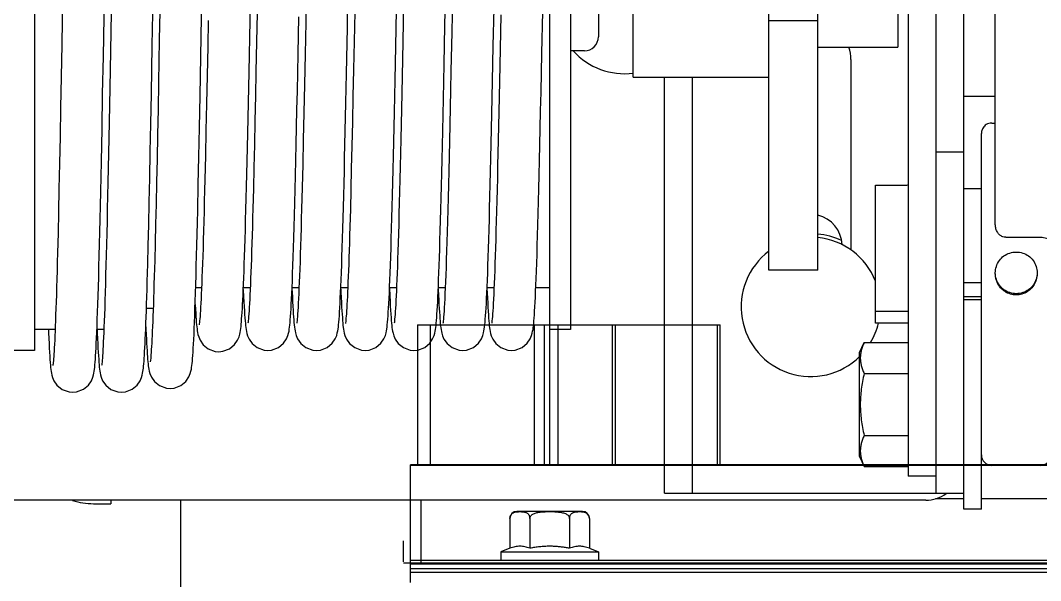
# Model space of a CAD drawing. Header units: millimetres. Extents: x 21899 to 38731, y -5425 to 3612.
# Drawn here: x 22186.1 to 22332.6, y -2807.2 to -2726.8 of the extents above; entities that cross this region are included whole.
import ezdxf

# ---------------------------------------------------------------- set-up
doc = ezdxf.new("R2010")
doc.units = ezdxf.units.MM

msp = doc.modelspace()

# ---------------------------------------------------------------- linework, layer by layer
at = {"color": 7, "linetype": 'Continuous'}
for p, q in [((22321.57, -2796.92), (22321.57, -2627.41)), ((22317.57, -2794.66), (22317.57, -2629.66)), ((22313.57, -2632.11), (22313.57, -2792.22)), ((22188.07, -2651.23), (22188.07, -2774.16)), ((22265.07, -2653.16), (22265.07, -2771.16)), ((22293.57, -2762.64), (22293.57, -2661.68)), ((22300.57, -2762.64), (22300.57, -2661.68)), ((22326.07, -2756.12), (22326.07, -2665.23)), ((22262.07, -2675.38), (22262.07, -2771.16)), ((22274.07, -2734.97), (22274.07, -2694.16)), ((22312.07, -2693.66), (22312.07, -2730.66)), ((22269.07, -2695.16), (22269.07, -2729.16)), ((22219.04, -2726.81), (22219.2, -2718.57)), ((22233.02, -2727.86), (22233.19, -2718.97)), ((22247.03, -2727.56), (22247.2, -2718.67)), ((22205.01, -2730.42), (22205.18, -2720.31)), ((22192.14, -2722.92), (22192.01, -2730.26)), ((22197.98, -2731.96), (22198.13, -2723.48)), ((22206.13, -2723.21), (22206.01, -2729.61)), ((22211.86, -2737.64), (22212.14, -2722.77)), ((22227.13, -2722.27), (22227.04, -2727.07)), ((22248.13, -2722.6), (22248.01, -2728.49)), ((22241.09, -2724.41), (22240.99, -2729.81)), ((22199.09, -2725.62), (22198.99, -2731.22)), ((22220.06, -2725.74), (22219.98, -2729.87)), ((22225.95, -2731.62), (22226.05, -2726.31)), ((22234.07, -2725.6), (22233.98, -2729.81)), ((22239.97, -2730.52), (22240.07, -2725.4)), ((22253.97, -2730.47), (22254.08, -2725.11)), ((22255.06, -2725.98), (22254.96, -2730.89)), ((22260.95, -2731.49), (22261.07, -2725.59)), ((22213.04, -2726.8), (22212.97, -2730.54)), ((22218.9, -2734.16), (22219.04, -2726.81)), ((22227.04, -2727.07), (22226.95, -2731.66)), ((22232.89, -2734.41), (22233.02, -2727.86)), ((22246.92, -2733.06), (22247.03, -2727.56)), ((22300.57, -2726.85), (22293.57, -2726.85)), ((22192.01, -2730.26), (22191.92, -2734.92)), ((22204.88, -2737.35), (22205.01, -2730.42)), ((22206.01, -2729.61), (22205.9, -2735.7)), ((22212.97, -2730.54), (22212.89, -2734.73)), ((22219.98, -2729.87), (22219.9, -2734.18)), ((22233.98, -2729.81), (22233.9, -2733.86)), ((22239.87, -2735.39), (22239.97, -2730.52)), ((22240.99, -2729.81), (22240.88, -2734.86)), ((22253.87, -2735.51), (22253.97, -2730.47)), ((22300.57, -2730.66), (22312.07, -2730.66)), ((22197.88, -2737.33), (22197.98, -2731.96)), ((22198.99, -2731.22), (22198.9, -2736.5)), ((22226.95, -2731.66), (22226.86, -2736)), ((22254.96, -2730.89), (22254.87, -2735.55)), ((22267.07, -2731.16), (22265.07, -2731.16)), ((22246.82, -2738.07), (22246.92, -2733.06)), ((22305.32, -2732.41), (22305.32, -2759.74)), ((22191.92, -2734.92), (22191.84, -2739.34)), ((22212.89, -2734.73), (22212.8, -2738.76)), ((22218.81, -2738.63), (22218.9, -2734.16)), ((22219.9, -2734.18), (22219.83, -2737.61)), ((22232.8, -2738.65), (22232.89, -2734.41)), ((22233.9, -2733.86), (22233.82, -2737.72)), ((22240.88, -2734.86), (22240.79, -2739.54)), ((22274.07, -2734.97), (22293.57, -2734.97)), ((22278.57, -2794.66), (22278.57, -2734.97)), ((22282.57, -2794.66), (22282.57, -2734.97)), ((22198.9, -2736.5), (22198.8, -2741.4)), ((22205.9, -2735.7), (22205.83, -2739.55)), ((22226.86, -2736), (22226.77, -2740.09)), ((22239.78, -2739.97), (22239.87, -2735.39)), ((22253.77, -2740.2), (22253.87, -2735.51)), ((22254.87, -2735.55), (22254.78, -2739.92)), ((22197.79, -2742.36), (22197.88, -2737.33)), ((22204.8, -2741.64), (22204.88, -2737.35)), ((22211.78, -2742.15), (22211.86, -2737.64)), ((22219.83, -2737.61), (22219.75, -2741.23)), ((22233.82, -2737.72), (22233.75, -2741.38)), ((22321.57, -2737.66), (22326.07, -2737.66)), ((22191.84, -2739.34), (22191.76, -2743.48)), ((22205.83, -2739.55), (22205.76, -2743.24)), ((22212.8, -2738.76), (22212.72, -2742.59)), ((22232.72, -2742.72), (22232.8, -2738.65)), ((22226.77, -2740.09), (22226.69, -2743.92)), ((22254.78, -2739.92), (22254.69, -2743.97)), ((22198.8, -2741.4), (22198.72, -2745.91)), ((22204.72, -2745.67), (22204.8, -2741.64)), ((22211.69, -2746.4), (22211.78, -2742.15)), ((22219.75, -2741.23), (22219.67, -2744.66)), ((22233.75, -2741.38), (22233.67, -2744.84)), ((22325.57, -2741.53), (22326.07, -2741.53)), ((22191.76, -2743.48), (22191.69, -2747.35)), ((22205.76, -2743.24), (22205.69, -2746.73)), ((22212.72, -2742.59), (22212.64, -2746.22)), ((22226.69, -2743.92), (22226.61, -2747.49)), ((22324.07, -2796.92), (22324.07, -2743.03)), ((22219.67, -2744.66), (22219.6, -2747.9)), ((22233.67, -2744.84), (22233.59, -2748.07)), ((22198.72, -2745.91), (22198.63, -2750.06)), ((22204.64, -2749.42), (22204.72, -2745.67)), ((22205.69, -2746.73), (22205.62, -2750.04)), ((22211.61, -2750.37), (22211.69, -2746.4)), ((22317.57, -2745.66), (22321.57, -2745.66)), ((22191.69, -2747.35), (22191.61, -2750.95)), ((22219.6, -2747.9), (22219.52, -2750.95)), ((22233.59, -2748.07), (22233.52, -2751.09)), ((22204.57, -2752.91), (22204.64, -2749.42)), ((22191.61, -2750.95), (22191.54, -2754.28)), ((22205.62, -2750.04), (22205.55, -2753.15)), ((22233.52, -2751.09), (22233.45, -2753.87)), ((22308.87, -2770.26), (22308.87, -2750.43)), ((22308.87, -2750.43), (22313.37, -2750.43)), ((22321.57, -2750.91), (22324.07, -2750.91)), ((22191.54, -2754.28), (22191.47, -2757.35)), ((22204.5, -2756.13), (22204.57, -2752.91)), ((22205.55, -2753.15), (22205.48, -2756.06)), ((22204.43, -2759.09), (22204.5, -2756.13)), ((22205.48, -2756.06), (22205.41, -2758.77)), ((22327.57, -2757.92), (22332.57, -2757.92)), ((22205.41, -2758.77), (22205.35, -2761.27)), ((22219.31, -2758.82), (22219.27, -2759.94)), ((22300.57, -2762.64), (22293.57, -2762.64)), ((22324.07, -2764.47), (22321.57, -2764.47)), ((22212.08, -2765.16), (22211.24, -2765.16)), ((22219.08, -2765.16), (22218.08, -2765.16)), ((22218.08, -2765.4), (22218.12, -2766.46)), ((22226.08, -2765.16), (22225.08, -2765.16)), ((22233.08, -2765.16), (22232.08, -2765.16)), ((22239.06, -2765.16), (22239.12, -2766.36)), ((22240.08, -2765.16), (22239.08, -2765.16)), ((22246.07, -2765.37), (22246.11, -2766.23)), ((22247.08, -2765.16), (22246.08, -2765.16)), ((22254.08, -2765.16), (22253.08, -2765.16)), ((22262.07, -2765.16), (22260.08, -2765.16)), ((22324.07, -2766.47), (22321.57, -2766.47)), ((22324.07, -2766.92), (22321.57, -2766.92)), ((22204.09, -2770.26), (22204.16, -2768.48)), ((22205.14, -2768.16), (22204.17, -2768.16)), ((22211.16, -2767.55), (22211.2, -2768.29)), ((22313.37, -2768.57), (22308.87, -2768.57)), ((22204.06, -2771.07), (22204.09, -2770.26)), ((22191.05, -2771.16), (22188.07, -2771.16)), ((22198.05, -2771.16), (22197.06, -2771.16)), ((22204.07, -2770.77), (22204.07, -2771.16)), ((22243.08, -2770.47), (22243.08, -2790.69)), ((22243.08, -2770.47), (22271.55, -2770.47)), ((22261.33, -2790.69), (22261.33, -2770.47)), ((22265.07, -2771.16), (22262.07, -2771.16)), ((22262.09, -2790.69), (22262.09, -2770.47)), ((22271.55, -2790.69), (22271.55, -2770.47)), ((22271.55, -2770.47), (22286.55, -2770.47)), ((22286.55, -2790.69), (22286.55, -2770.47)), ((22306.57, -2774.45), (22307.24, -2773.02)), ((22307.24, -2773.02), (22313.57, -2773.02)), ((22188.07, -2774.16), (22185.07, -2774.16)), ((22306.57, -2789.4), (22306.57, -2774.45)), ((22307.24, -2777.47), (22313.57, -2777.47)), ((22307.24, -2786.37), (22313.57, -2786.37)), ((22306.57, -2789.4), (22307.24, -2790.82)), ((22242.07, -2807.47), (22242.07, -2790.56)), ((22380.07, -2790.56), (22242.07, -2790.56)), ((22307.24, -2790.82), (22313.57, -2790.82)), ((22317.57, -2790.56), (22313.57, -2790.56)), ((22332.57, -2790.66), (22325.57, -2790.66)), ((22317.57, -2792.22), (22313.57, -2792.22)), ((22278.57, -2794.66), (22321.57, -2794.66)), ((22316.07, -2795.66), (22180.07, -2795.66)), ((22199.07, -2795.66), (22199.07, -2796.16)), ((22209.07, -2795.66), (22209.07, -5293.02)), ((22243.55, -2795.66), (22243.55, -2804.64)), ((22321.57, -2795.44), (22317.5, -2795.44)), ((25041.07, -2795.44), (22324.07, -2795.44)), ((22266.77, -2797.27), (22257.37, -2797.27)), ((22324.07, -2796.92), (22321.57, -2796.92)), ((22256.37, -2798.27), (22256.37, -2802.56)), ((22259.22, -2798.27), (22259.22, -2802.56)), ((22264.92, -2798.27), (22264.92, -2802.56)), ((22267.77, -2798.27), (22267.77, -2802.56)), ((22241.07, -2804.51), (22241.07, -2801.48)), ((22256.37, -2802.56), (22255.07, -2803.07)), ((22267.77, -2802.56), (22269.07, -2803.07)), ((22255.07, -2803.07), (22255.07, -2804.27)), ((22255.07, -2803.07), (22269.07, -2803.07)), ((22269.07, -2803.07), (22269.07, -2804.27)), ((22241.07, -2804.64), (25123.07, -2804.64)), ((22242.07, -2804.27), (22380.07, -2804.27)), ((22242.07, -2805.97), (22380.07, -2805.97))]:
    msp.add_line(p, q, dxfattribs=at)
at = {"color": 3, "linetype": 'Continuous'}
for p, q in [((22313.37, -2770.26), (22308.87, -2770.26)), ((22196.57, -2796.16), (22199.07, -2796.16))]:
    msp.add_line(p, q, dxfattribs=at)
at = {"color": 9, "linetype": 'Continuous'}
for p, q in [((22244.9, -2770.47), (22244.9, -2790.69)), ((22259.9, -2790.69), (22259.9, -2770.47)), ((22263.27, -2790.69), (22263.27, -2770.47)), ((22271.11, -2790.69), (22271.11, -2770.47)), ((22286.18, -2790.69), (22286.18, -2770.47)), ((22380.07, -2790.69), (22242.07, -2790.69)), ((22242.07, -2804.77), (22380.07, -2804.77)), ((22242.07, -2805.47), (22380.07, -2805.47))]:
    msp.add_line(p, q, dxfattribs=at)
at = {"color": 7, "linetype": 'Continuous'}
for points in [[(22248.01, -2728.49), (22247.9, -2734.08), (22247.84, -2736.75), (22247.79, -2739.31), (22247.74, -2741.76), (22247.69, -2744.1), (22247.64, -2746.32), (22247.59, -2748.41), (22247.54, -2750.39), (22247.49, -2752.25), (22247.44, -2753.99), (22247.4, -2755.63), (22247.36, -2757.15), (22247.31, -2758.58), (22247.27, -2759.9), (22247.23, -2761.13), (22247.19, -2762.27), (22247.15, -2763.33), (22247.11, -2764.3), (22247.08, -2765.19), (22247.04, -2766.01), (22247, -2766.75), (22246.97, -2767.41), (22246.94, -2768), (22246.9, -2768.53), (22246.87, -2768.98), (22246.84, -2769.37), (22246.81, -2769.7), (22246.79, -2769.95), (22246.76, -2770.15), (22246.74, -2770.28)], [(22224.79, -2770.16), (22224.83, -2769.76), (22224.86, -2769.29), (22224.9, -2768.77), (22224.93, -2768.18), (22224.97, -2767.53), (22225.01, -2766.81), (22225.05, -2766.01), (22225.08, -2765.13), (22225.12, -2764.17), (22225.16, -2763.13), (22225.2, -2761.99), (22225.25, -2760.76), (22225.29, -2759.43), (22225.33, -2758), (22225.38, -2756.45), (22225.42, -2754.79), (22225.47, -2753), (22225.52, -2751.09), (22225.57, -2749.05), (22225.62, -2746.88), (22225.68, -2744.57), (22225.73, -2742.13), (22225.78, -2739.59), (22225.84, -2736.97), (22225.95, -2731.62)], [(22259.81, -2769.93), (22259.85, -2769.52), (22259.88, -2769.04), (22259.91, -2768.51), (22259.95, -2767.91), (22259.98, -2767.25), (22260.02, -2766.51), (22260.06, -2765.7), (22260.1, -2764.81), (22260.14, -2763.84), (22260.18, -2762.78), (22260.22, -2761.64), (22260.26, -2760.41), (22260.3, -2759.09), (22260.34, -2757.67), (22260.39, -2756.15), (22260.43, -2754.53), (22260.48, -2752.8), (22260.52, -2750.96), (22260.57, -2748.99), (22260.62, -2746.9), (22260.67, -2744.67), (22260.73, -2742.3), (22260.78, -2739.78), (22260.84, -2737.12), (22260.95, -2731.49)], [(22245.79, -2770.23), (22245.82, -2769.85), (22245.85, -2769.42), (22245.89, -2768.95), (22245.92, -2768.42), (22245.95, -2767.83), (22245.99, -2767.19), (22246.02, -2766.48), (22246.06, -2765.71), (22246.09, -2764.88), (22246.13, -2763.99), (22246.17, -2763.02), (22246.2, -2761.97), (22246.24, -2760.85), (22246.28, -2759.65), (22246.32, -2758.36), (22246.36, -2756.98), (22246.4, -2755.51), (22246.45, -2753.95), (22246.49, -2752.29), (22246.53, -2750.55), (22246.58, -2748.71), (22246.63, -2746.78), (22246.67, -2744.75), (22246.72, -2742.63), (22246.82, -2738.07)], [(22214.57, -2774.35), (22215.14, -2774.29), (22216.11, -2773.92), (22216.83, -2773.33), (22217.26, -2772.7), (22217.47, -2772.2), (22217.57, -2771.85), (22217.63, -2771.57), (22217.68, -2771.31), (22217.71, -2771.04), (22217.75, -2770.74), (22217.78, -2770.41), (22217.81, -2770.04), (22217.84, -2769.64), (22217.88, -2769.19), (22217.91, -2768.7), (22217.94, -2768.16), (22217.97, -2767.57), (22218.01, -2766.93), (22218.04, -2766.22), (22218.07, -2765.46), (22218.11, -2764.64), (22218.14, -2763.75), (22218.18, -2762.79), (22218.21, -2761.76), (22218.25, -2760.66), (22218.29, -2759.48), (22218.33, -2758.22), (22218.37, -2756.87), (22218.41, -2755.45), (22218.45, -2753.94), (22218.49, -2752.34), (22218.53, -2750.65), (22218.58, -2748.87), (22218.62, -2747), (22218.67, -2745.05), (22218.71, -2743), (22218.81, -2738.63)], [(22240.79, -2739.54), (22240.69, -2743.85), (22240.65, -2745.86), (22240.6, -2747.78), (22240.56, -2749.61), (22240.51, -2751.35), (22240.47, -2753), (22240.43, -2754.55), (22240.39, -2756.03), (22240.35, -2757.41), (22240.31, -2758.71), (22240.27, -2759.92), (22240.23, -2761.05), (22240.2, -2762.11), (22240.16, -2763.09), (22240.13, -2764), (22240.09, -2764.83), (22240.06, -2765.61), (22240.03, -2766.32), (22239.99, -2766.97), (22239.96, -2767.56), (22239.93, -2768.09), (22239.9, -2768.57), (22239.87, -2768.99), (22239.84, -2769.35), (22239.81, -2769.66), (22239.79, -2769.92), (22239.77, -2770.12), (22239.75, -2770.27)], [(22238.8, -2770.11), (22238.83, -2769.69), (22238.87, -2769.21), (22238.9, -2768.68), (22238.94, -2768.08), (22238.98, -2767.42), (22239.01, -2766.69), (22239.05, -2765.89), (22239.09, -2765.01), (22239.13, -2764.06), (22239.17, -2763.03), (22239.21, -2761.92), (22239.25, -2760.73), (22239.29, -2759.46), (22239.33, -2758.11), (22239.37, -2756.67), (22239.41, -2755.15), (22239.46, -2753.54), (22239.5, -2751.85), (22239.55, -2750.07), (22239.59, -2748.21), (22239.64, -2746.27), (22239.68, -2744.25), (22239.78, -2739.97)], [(22252.8, -2770.11), (22252.83, -2769.69), (22252.87, -2769.22), (22252.9, -2768.68), (22252.94, -2768.09), (22252.98, -2767.43), (22253.01, -2766.7), (22253.05, -2765.9), (22253.09, -2765.03), (22253.13, -2764.09), (22253.17, -2763.07), (22253.2, -2761.97), (22253.24, -2760.8), (22253.29, -2759.55), (22253.33, -2758.23), (22253.37, -2756.82), (22253.41, -2755.32), (22253.45, -2753.75), (22253.5, -2752.09), (22253.54, -2750.33), (22253.58, -2748.49), (22253.63, -2746.56), (22253.68, -2744.53), (22253.77, -2740.2)], [(22196.81, -2775.87), (22196.84, -2775.44), (22196.87, -2774.96), (22196.9, -2774.41), (22196.94, -2773.81), (22196.97, -2773.14), (22197.01, -2772.4), (22197.04, -2771.58), (22197.08, -2770.7), (22197.11, -2769.73), (22197.15, -2768.68), (22197.19, -2767.54), (22197.23, -2766.32), (22197.27, -2765.02), (22197.31, -2763.63), (22197.35, -2762.14), (22197.39, -2760.57), (22197.43, -2758.91), (22197.47, -2757.17), (22197.51, -2755.32), (22197.56, -2753.39), (22197.6, -2751.37), (22197.65, -2749.25), (22197.69, -2747.05), (22197.79, -2742.36)], [(22231.8, -2770.1), (22231.83, -2769.67), (22231.87, -2769.2), (22231.9, -2768.66), (22231.94, -2768.06), (22231.98, -2767.4), (22232.01, -2766.66), (22232.05, -2765.86), (22232.09, -2764.98), (22232.13, -2764.03), (22232.17, -2763), (22232.21, -2761.9), (22232.25, -2760.71), (22232.29, -2759.45), (22232.33, -2758.1), (22232.37, -2756.68), (22232.41, -2755.18), (22232.46, -2753.6), (22232.5, -2751.95), (22232.54, -2750.23), (22232.59, -2748.44), (22232.63, -2746.59), (22232.72, -2742.72)], [(22254.69, -2743.97), (22254.6, -2747.69), (22254.56, -2749.43), (22254.52, -2751.08), (22254.48, -2752.66), (22254.44, -2754.17), (22254.4, -2755.6), (22254.36, -2756.96), (22254.32, -2758.25), (22254.29, -2759.46), (22254.25, -2760.61), (22254.21, -2761.7), (22254.18, -2762.71), (22254.14, -2763.66), (22254.1, -2764.54), (22254.07, -2765.35), (22254.04, -2766.1), (22254, -2766.79), (22253.97, -2767.41), (22253.94, -2767.98), (22253.91, -2768.48), (22253.87, -2768.92), (22253.85, -2769.31), (22253.82, -2769.64), (22253.79, -2769.9), (22253.77, -2770.11), (22253.75, -2770.26)], [(22212.64, -2746.22), (22212.56, -2749.61), (22212.52, -2751.21), (22212.48, -2752.76), (22212.44, -2754.23), (22212.4, -2755.64), (22212.36, -2756.99), (22212.32, -2758.27), (22212.29, -2759.48), (22212.25, -2760.62), (22212.21, -2761.69), (22212.18, -2762.7), (22212.14, -2763.64), (22212.11, -2764.52), (22212.07, -2765.33), (22212.04, -2766.07), (22212.01, -2766.76), (22211.98, -2767.38), (22211.94, -2767.94), (22211.91, -2768.45), (22211.88, -2768.9), (22211.86, -2769.29), (22211.83, -2769.63), (22211.8, -2769.92), (22211.78, -2770.16), (22211.76, -2770.34), (22211.74, -2770.46), (22211.74, -2770.47)], [(22226.61, -2747.49), (22226.53, -2750.8), (22226.49, -2752.35), (22226.45, -2753.84), (22226.41, -2755.27), (22226.37, -2756.63), (22226.33, -2757.93), (22226.3, -2759.17), (22226.26, -2760.34), (22226.22, -2761.45), (22226.18, -2762.5), (22226.15, -2763.48), (22226.11, -2764.39), (22226.07, -2765.24), (22226.04, -2766.02), (22226, -2766.73), (22225.97, -2767.38), (22225.94, -2767.96), (22225.91, -2768.48), (22225.87, -2768.93), (22225.84, -2769.32), (22225.82, -2769.65), (22225.79, -2769.92), (22225.77, -2770.12), (22225.75, -2770.27)], [(22198.63, -2750.06), (22198.55, -2753.87), (22198.51, -2755.64), (22198.47, -2757.34), (22198.43, -2758.96), (22198.39, -2760.49), (22198.35, -2761.95), (22198.31, -2763.33), (22198.28, -2764.62), (22198.24, -2765.84), (22198.2, -2766.98), (22198.17, -2768.05), (22198.14, -2769.04), (22198.1, -2769.96), (22198.07, -2770.81), (22198.04, -2771.58), (22198, -2772.29), (22197.97, -2772.94), (22197.94, -2773.52), (22197.92, -2774.04), (22197.89, -2774.51), (22197.86, -2774.92), (22197.84, -2775.28), (22197.81, -2775.58), (22197.79, -2775.84), (22197.77, -2776.05), (22197.75, -2776.21), (22197.73, -2776.32)], [(22211.33, -2762.03), (22211.37, -2760.58), (22211.41, -2759.06), (22211.45, -2757.47), (22211.49, -2755.8), (22211.53, -2754.06), (22211.61, -2750.37)], [(22219.52, -2750.95), (22219.45, -2753.79), (22219.41, -2755.13), (22219.38, -2756.41), (22219.34, -2757.64), (22219.31, -2758.82)], [(22233.45, -2753.87), (22233.38, -2756.43), (22233.34, -2757.62), (22233.31, -2758.75), (22233.27, -2759.82), (22233.24, -2760.84), (22233.21, -2761.8), (22233.18, -2762.71), (22233.14, -2763.56), (22233.11, -2764.35), (22233.08, -2765.1), (22233.05, -2765.79), (22233.02, -2766.43), (22232.99, -2767.02), (22232.96, -2767.56), (22232.93, -2768.05), (22232.9, -2768.49), (22232.88, -2768.89), (22232.85, -2769.24), (22232.82, -2769.55), (22232.8, -2769.81), (22232.78, -2770.02), (22232.76, -2770.18), (22232.74, -2770.29), (22232.74, -2770.3)], [(22191.47, -2757.35), (22191.4, -2760.17), (22191.36, -2761.49), (22191.33, -2762.75), (22191.3, -2763.95), (22191.26, -2765.09), (22191.23, -2766.17), (22191.2, -2767.19), (22191.17, -2768.15), (22191.13, -2769.06), (22191.1, -2769.9), (22191.07, -2770.68), (22191.04, -2771.41), (22191.01, -2772.08), (22190.99, -2772.7), (22190.96, -2773.27), (22190.93, -2773.79), (22190.9, -2774.26), (22190.88, -2774.68), (22190.85, -2775.05), (22190.83, -2775.38), (22190.8, -2775.66), (22190.78, -2775.9), (22190.76, -2776.09), (22190.74, -2776.24), (22190.73, -2776.33)], [(22204.16, -2768.48), (22204.19, -2767.51), (22204.22, -2766.48), (22204.26, -2765.4), (22204.29, -2764.25), (22204.32, -2763.05), (22204.36, -2761.79), (22204.43, -2759.09)], [(22219.27, -2759.94), (22219.24, -2761), (22219.2, -2762), (22219.17, -2762.95), (22219.13, -2763.84), (22219.1, -2764.67), (22219.07, -2765.45), (22219.03, -2766.17), (22219, -2766.83), (22218.97, -2767.44), (22218.94, -2767.99), (22218.9, -2768.49), (22218.87, -2768.93), (22218.84, -2769.32), (22218.82, -2769.64), (22218.79, -2769.91), (22218.77, -2770.12), (22218.75, -2770.27)], [(22205.35, -2761.27), (22205.29, -2763.57), (22205.25, -2764.64), (22205.22, -2765.66), (22205.19, -2766.63), (22205.16, -2767.55), (22205.13, -2768.42), (22205.1, -2769.24), (22205.07, -2770.01), (22205.04, -2770.74), (22205.01, -2771.41), (22204.98, -2772.03), (22204.96, -2772.61), (22204.93, -2773.14), (22204.9, -2773.62), (22204.87, -2774.05), (22204.85, -2774.44), (22204.82, -2774.78), (22204.8, -2775.07), (22204.78, -2775.32), (22204.76, -2775.52), (22204.74, -2775.68), (22204.72, -2775.77), (22204.72, -2775.78)], [(22207.56, -2779.62), (22208.13, -2779.56), (22209.1, -2779.2), (22209.82, -2778.61), (22210.26, -2777.97), (22210.47, -2777.48), (22210.56, -2777.14), (22210.62, -2776.86), (22210.66, -2776.61), (22210.7, -2776.34), (22210.73, -2776.04), (22210.77, -2775.71), (22210.8, -2775.33), (22210.83, -2774.9), (22210.86, -2774.41), (22210.9, -2773.86), (22210.93, -2773.26), (22210.96, -2772.58), (22211, -2771.84), (22211.03, -2771.03), (22211.07, -2770.15), (22211.11, -2769.2), (22211.14, -2768.18), (22211.18, -2767.1), (22211.22, -2765.94), (22211.25, -2764.71), (22211.29, -2763.41), (22211.33, -2762.03)], [(22225.07, -2765.36), (22225.09, -2765.79), (22225.13, -2766.52), (22225.16, -2767.19), (22225.19, -2767.81), (22225.22, -2768.37), (22225.26, -2768.89), (22225.29, -2769.35), (22225.32, -2769.77), (22225.35, -2770.16), (22225.39, -2770.5)], [(22232.07, -2765.36), (22232.09, -2765.82), (22232.13, -2766.57), (22232.16, -2767.26), (22232.2, -2767.89), (22232.23, -2768.47), (22232.26, -2768.98), (22232.3, -2769.45), (22232.33, -2769.86), (22232.36, -2770.23), (22232.39, -2770.56)], [(22253.07, -2765.36), (22253.1, -2765.89), (22253.13, -2766.65), (22253.17, -2767.34), (22253.2, -2767.97), (22253.24, -2768.55), (22253.27, -2769.07), (22253.3, -2769.53), (22253.34, -2769.94), (22253.37, -2770.3), (22253.4, -2770.62)], [(22218.12, -2766.46), (22218.16, -2767.21), (22218.2, -2767.88), (22218.23, -2768.49), (22218.27, -2769.02), (22218.3, -2769.5), (22218.33, -2769.91), (22218.37, -2770.28), (22218.4, -2770.6)], [(22239.12, -2766.36), (22239.15, -2767.11), (22239.19, -2767.79), (22239.23, -2768.4), (22239.26, -2768.94), (22239.29, -2769.43), (22239.33, -2769.86), (22239.36, -2770.24), (22239.4, -2770.58)], [(22246.11, -2766.23), (22246.15, -2766.93), (22246.18, -2767.57), (22246.21, -2768.15), (22246.24, -2768.68), (22246.28, -2769.16), (22246.31, -2769.59), (22246.34, -2769.97), (22246.37, -2770.32), (22246.4, -2770.63)], [(22211.2, -2768.29), (22211.24, -2768.82), (22211.27, -2769.3), (22211.3, -2769.73), (22211.33, -2770.12), (22211.36, -2770.48), (22211.39, -2770.79)], [(22221.57, -2774.16), (22222.14, -2774.11), (22223.13, -2773.73), (22223.85, -2773.13), (22224.27, -2772.5), (22224.48, -2772.03), (22224.58, -2771.68), (22224.64, -2771.39), (22224.68, -2771.12), (22224.72, -2770.84), (22224.76, -2770.52), (22224.79, -2770.16)], [(22228.57, -2774.16), (22229.15, -2774.11), (22230.13, -2773.73), (22230.85, -2773.13), (22231.28, -2772.49), (22231.49, -2772), (22231.58, -2771.65), (22231.64, -2771.36), (22231.69, -2771.09), (22231.73, -2770.79), (22231.76, -2770.47), (22231.8, -2770.1)], [(22235.57, -2774.16), (22236.15, -2774.11), (22237.13, -2773.73), (22237.85, -2773.14), (22238.28, -2772.5), (22238.48, -2772), (22238.58, -2771.65), (22238.64, -2771.37), (22238.69, -2771.09), (22238.72, -2770.8), (22238.76, -2770.47), (22238.8, -2770.11)], [(22242.57, -2774.16), (22243.14, -2774.11), (22244.13, -2773.73), (22244.85, -2773.13), (22245.27, -2772.51), (22245.47, -2772.04), (22245.57, -2771.69), (22245.63, -2771.41), (22245.68, -2771.14), (22245.72, -2770.87), (22245.75, -2770.57), (22245.79, -2770.23)], [(22249.57, -2774.16), (22250.15, -2774.11), (22251.12, -2773.73), (22251.84, -2773.14), (22252.28, -2772.5), (22252.48, -2772), (22252.58, -2771.65), (22252.64, -2771.37), (22252.69, -2771.09), (22252.72, -2770.8), (22252.76, -2770.48), (22252.8, -2770.11)], [(22256.57, -2774.16), (22257.14, -2774.11), (22258.14, -2773.73), (22258.86, -2773.12), (22259.27, -2772.51), (22259.47, -2772.04), (22259.57, -2771.7), (22259.63, -2771.42), (22259.68, -2771.16), (22259.71, -2770.9), (22259.75, -2770.61), (22259.78, -2770.29), (22259.81, -2769.93)], [(22190.09, -2771.16), (22190.11, -2771.64), (22190.14, -2772.43), (22190.18, -2773.16), (22190.21, -2773.82), (22190.24, -2774.43), (22190.28, -2774.97), (22190.31, -2775.45), (22190.34, -2775.88), (22190.37, -2776.26), (22190.41, -2776.6)], [(22197.09, -2771.16), (22197.11, -2771.69), (22197.15, -2772.48), (22197.18, -2773.19), (22197.21, -2773.84), (22197.24, -2774.43), (22197.28, -2774.96), (22197.31, -2775.43), (22197.34, -2775.85), (22197.37, -2776.23), (22197.4, -2776.56)], [(22203.82, -2775.71), (22203.85, -2775.3), (22203.88, -2774.84), (22203.91, -2774.34), (22203.94, -2773.79), (22203.97, -2773.18), (22204, -2772.53), (22204.03, -2771.82), (22204.06, -2771.07)], [(22204.1, -2771.16), (22204.13, -2771.87), (22204.16, -2772.53), (22204.19, -2773.13), (22204.22, -2773.69), (22204.25, -2774.19), (22204.28, -2774.65), (22204.31, -2775.07), (22204.34, -2775.44), (22204.37, -2775.78), (22204.4, -2776.09)], [(22211.39, -2770.79), (22211.43, -2771.08), (22211.47, -2771.34), (22211.51, -2771.6), (22211.57, -2771.88), (22211.67, -2772.23), (22211.88, -2772.71), (22212.32, -2773.34), (22213.05, -2773.93), (22214.05, -2774.3), (22214.57, -2774.35)], [(22218.4, -2770.6), (22218.43, -2770.89), (22218.47, -2771.16), (22218.52, -2771.43), (22218.58, -2771.72), (22218.68, -2772.07), (22218.9, -2772.55), (22219.34, -2773.17), (22220.07, -2773.76), (22221.07, -2774.12), (22221.57, -2774.16)], [(22225.39, -2770.5), (22225.42, -2770.81), (22225.46, -2771.1), (22225.51, -2771.37), (22225.56, -2771.65), (22225.66, -2772), (22225.87, -2772.5), (22226.33, -2773.17), (22227.06, -2773.76), (22228.04, -2774.12), (22228.57, -2774.16)], [(22232.39, -2770.56), (22232.43, -2770.86), (22232.47, -2771.13), (22232.51, -2771.4), (22232.57, -2771.68), (22232.67, -2772.03), (22232.89, -2772.53), (22233.34, -2773.18), (22234.07, -2773.76), (22235.06, -2774.12), (22235.57, -2774.16)], [(22239.4, -2770.58), (22239.43, -2770.88), (22239.47, -2771.16), (22239.52, -2771.42), (22239.58, -2771.7), (22239.68, -2772.06), (22239.89, -2772.54), (22240.33, -2773.16), (22241.06, -2773.76), (22242.06, -2774.12), (22242.57, -2774.16)], [(22246.4, -2770.63), (22246.44, -2770.91), (22246.47, -2771.17), (22246.52, -2771.43), (22246.58, -2771.71), (22246.68, -2772.06), (22246.89, -2772.54), (22247.33, -2773.17), (22248.06, -2773.76), (22249.06, -2774.12), (22249.57, -2774.16)], [(22253.4, -2770.62), (22253.44, -2770.91), (22253.47, -2771.18), (22253.52, -2771.44), (22253.58, -2771.72), (22253.69, -2772.07), (22253.89, -2772.55), (22254.33, -2773.17), (22255.07, -2773.76), (22256.06, -2774.12), (22256.57, -2774.16)], [(22193.57, -2780.16), (22194.14, -2780.11), (22195.12, -2779.74), (22195.84, -2779.14), (22196.27, -2778.51), (22196.48, -2778.02), (22196.57, -2777.68), (22196.63, -2777.41), (22196.67, -2777.15), (22196.71, -2776.88), (22196.74, -2776.58), (22196.77, -2776.25), (22196.81, -2775.87)], [(22200.57, -2780.16), (22201.14, -2780.11), (22202.13, -2779.73), (22202.85, -2779.13), (22203.27, -2778.51), (22203.46, -2778.05), (22203.56, -2777.72), (22203.62, -2777.45), (22203.66, -2777.21), (22203.7, -2776.96), (22203.73, -2776.69), (22203.76, -2776.4), (22203.79, -2776.07), (22203.82, -2775.71)], [(22204.4, -2776.09), (22204.43, -2776.36), (22204.47, -2776.62), (22204.51, -2776.87), (22204.57, -2777.14), (22204.67, -2777.48), (22204.88, -2777.99), (22205.33, -2778.63), (22206.06, -2779.22), (22207.05, -2779.57), (22207.57, -2779.62)], [(22190.41, -2776.6), (22190.44, -2776.9), (22190.48, -2777.17), (22190.52, -2777.42), (22190.58, -2777.7), (22190.68, -2778.04), (22190.89, -2778.53), (22191.32, -2779.16), (22192.06, -2779.75), (22193.05, -2780.12), (22193.57, -2780.16)], [(22197.4, -2776.56), (22197.44, -2776.86), (22197.47, -2777.13), (22197.52, -2777.39), (22197.57, -2777.67), (22197.67, -2778.01), (22197.88, -2778.51), (22198.33, -2779.17), (22199.06, -2779.76), (22200.04, -2780.12), (22200.57, -2780.16)]]:
    msp.add_lwpolyline(points, dxfattribs=at)
for centre, radius, start, end in [((22267.07, -2729.16), 2, 270, 0), ((22299.57, -2732.41), 5.75, 0, 17.8152), ((22272.87, -2724.46), 10, 222.2101, 276.9012), ((22299.57, -2759.16), 4.5, 2.3634, 77.106), ((22299.57, -2767.91), 10.5, 65.1983, 84.5196), ((22299.57, -2767.91), 10, 21.5441, 84.249), ((22299.57, -2767.91), 10, 126.9763, 314.5289), ((22299.57, -2767.91), 10, 329.249, 346.4429), ((22325.57, -2789.16), 1.5, 180, 270), ((22332.57, -2789.16), 1.5, 270, 360), ((22316.07, -2790.66), 5, 270, 306.2247), ((22257.37, -2798.27), 1, 90, 180), ((22266.77, -2798.27), 1, 0, 90)]:
    msp.add_arc(centre, radius, start, end, dxfattribs=at)
at = {"color": 3, "linetype": 'Continuous'}
msp.add_arc((22196.57, -2786.16), 10, 252.5074, 270, dxfattribs=at)
at = {"color": 7, "linetype": 'Continuous'}
for points, start_tangent, end_tangent in [([(22325.57, -2741.53), (22325.13, -2741.6), (22324.77, -2741.76), (22324.51, -2741.97), (22324.31, -2742.22), (22324.17, -2742.49), (22324.07, -2743.03)], (-0.235061, 0), (0, -0.235061)), ([(22313.37, -2750.43), (22313.57, -2750.34)], (0.021697, 0), (0, 0.021697)), ([(22327.57, -2757.92), (22327.14, -2757.84), (22326.73, -2757.61), (22326.39, -2757.22), (22326.16, -2756.7), (22326.07, -2756.1)], (-0.260149, 0), (0, 0.260149)), ([(22332.57, -2757.92), (22333.01, -2757.95), (22333.42, -2758.05), (22333.76, -2758.21), (22334.07, -2758.65)], (0.177694, 0), (0, -0.177694)), ([(22326.07, -2763.03), (22326.22, -2762.11), (22326.65, -2761.27), (22327.31, -2760.61), (22328.15, -2760.19), (22329.07, -2760.04)], (0, 0.47041), (0.468493, 0)), ([(22329.07, -2760.04), (22330, -2760.19), (22330.84, -2760.61), (22331.5, -2761.27), (22331.93, -2762.11), (22332.07, -2763.03)], (0.468493, 0), (0, -0.47041)), ([(22329.07, -2766.02), (22328.15, -2765.87), (22327.31, -2765.45), (22326.65, -2764.79), (22326.22, -2763.95), (22326.07, -2763.03)], (-0.468493, 0), (0, 0.47041)), ([(22332.07, -2763.03), (22331.93, -2763.95), (22331.5, -2764.79), (22330.84, -2765.45), (22330, -2765.87), (22329.07, -2766.02)], (0, -0.47041), (-0.468493, 0)), ([(22329.07, -2766.2), (22328.24, -2766.08), (22327.47, -2765.72), (22326.83, -2765.16), (22326.35, -2764.43), (22326.11, -2763.58), (22326.07, -2763.14)], (-0.473944, 0), (0, 0.475567)), ([(22332.07, -2763.14), (22332.04, -2763.58), (22331.79, -2764.43), (22331.32, -2765.16), (22330.67, -2765.72), (22329.9, -2766.08), (22329.07, -2766.2)], (0, -0.475567), (-0.473944, 0)), ([(22313.57, -2768.49), (22313.37, -2768.57)], (0, -0.021697), (-0.021697, 0)), ([(22307.24, -2773.02), (22307, -2773.59), (22306.82, -2774.15), (22306.72, -2774.7), (22306.68, -2775.25), (22306.72, -2775.8), (22306.82, -2776.34), (22307, -2776.9), (22307.24, -2777.47)], (-0.19534, -0.418907), (0.19534, -0.418907)), ([(22307.24, -2777.47), (22307, -2778.61), (22306.83, -2779.72), (22306.72, -2780.82), (22306.68, -2781.92)], (-0.102043, -0.437666), (0, -0.449404)), ([(22306.68, -2781.92), (22306.72, -2783.03), (22306.83, -2784.13), (22307, -2785.23), (22307.24, -2786.37)], (0, -0.449404), (0.102043, -0.437666)), ([(22307.24, -2786.37), (22307, -2786.94), (22306.82, -2787.5), (22306.72, -2788.05), (22306.68, -2788.6), (22306.72, -2789.15), (22306.82, -2789.69), (22307, -2790.25), (22307.24, -2790.82)], (-0.19534, -0.418907), (0.19534, -0.418907)), ([(22256.37, -2798.27), (22256.38, -2798.12), (22256.39, -2798.07)], (0, 1), (0.196493, 0.980505)), ([(22256.39, -2798.07), (22256.41, -2798.01)], (0.196493, 0.980505), (0.259097, 0.965851)), ([(22256.41, -2798.01), (22256.42, -2797.96), (22256.45, -2797.89)], (0.259097, 0.965851), (0.393606, 0.919279)), ([(22256.45, -2797.89), (22256.48, -2797.82), (22256.57, -2797.69), (22256.67, -2797.58), (22256.79, -2797.49), (22256.93, -2797.42), (22257.08, -2797.37), (22257.27, -2797.33), (22257.38, -2797.32)], (0.393606, 0.919279), (0.994208, 0.10747)), ([(22257.38, -2797.32), (22257.47, -2797.31), (22257.69, -2797.3), (22257.91, -2797.3), (22258.12, -2797.31), (22258.31, -2797.33), (22258.48, -2797.36), (22258.64, -2797.41), (22258.79, -2797.48), (22258.92, -2797.57), (22259.03, -2797.69), (22259.11, -2797.81), (22259.17, -2797.96), (22259.21, -2798.12), (22259.22, -2798.27)], (0.994208, 0.10747), (0, -1)), ([(22259.22, -2798.27), (22259.24, -2798.12), (22259.31, -2797.98), (22259.42, -2797.84), (22259.58, -2797.71), (22259.77, -2797.6), (22260, -2797.51), (22260.24, -2797.44), (22260.49, -2797.39), (22260.72, -2797.36), (22260.93, -2797.34), (22261.13, -2797.32), (22261.32, -2797.31), (22261.51, -2797.3), (22261.7, -2797.3), (22261.89, -2797.3), (22262.07, -2797.3)], (0, 1), (1, 0)), ([(22262.07, -2797.3), (22262.36, -2797.3), (22262.65, -2797.3), (22262.94, -2797.32), (22263.22, -2797.34), (22263.5, -2797.37), (22263.79, -2797.42), (22264.08, -2797.49), (22264.33, -2797.58), (22264.54, -2797.69), (22264.71, -2797.82), (22264.83, -2797.97), (22264.9, -2798.12), (22264.92, -2798.27)], (1, 0), (0, -1)), ([(22264.92, -2798.27), (22264.93, -2798.12), (22264.97, -2797.96), (22265.03, -2797.82), (22265.12, -2797.69), (22265.22, -2797.58), (22265.35, -2797.49), (22265.48, -2797.42), (22265.64, -2797.37), (22265.81, -2797.33), (22266, -2797.31), (22266.19, -2797.3), (22266.38, -2797.3), (22266.56, -2797.3), (22266.72, -2797.31), (22266.87, -2797.33), (22267.02, -2797.36), (22267.18, -2797.41), (22267.33, -2797.48), (22267.46, -2797.57), (22267.57, -2797.68), (22267.66, -2797.81), (22267.72, -2797.96), (22267.76, -2798.12), (22267.77, -2798.27)], (0, 1), (0, -1)), ([(22259.22, -2802.56), (22258.86, -2802.44), (22258.5, -2802.34), (22258.15, -2802.29), (22257.8, -2802.27), (22257.45, -2802.29), (22257.09, -2802.34), (22256.74, -2802.44), (22256.37, -2802.56)], (-0.932391, 0.361452), (-0.932391, -0.361452)), ([(22262.07, -2802.27), (22261.36, -2802.29), (22260.65, -2802.35), (22259.95, -2802.44), (22259.22, -2802.56)], (-1, 0), (-0.981728, -0.190289)), ([(22264.92, -2802.56), (22264.34, -2802.46), (22263.77, -2802.38), (22263.21, -2802.32), (22262.64, -2802.28), (22262.07, -2802.27)], (-0.981728, 0.190289), (-1, 0)), ([(22267.77, -2802.56), (22267.41, -2802.44), (22267.05, -2802.34), (22266.7, -2802.29), (22266.35, -2802.27), (22266, -2802.29), (22265.64, -2802.34), (22265.29, -2802.44), (22264.92, -2802.56)], (-0.932391, 0.361452), (-0.932391, -0.361452))]:
    msp.add_spline(points, degree=3, dxfattribs=dict(at, start_tangent=start_tangent, end_tangent=end_tangent))
at = {"color": 3, "linetype": 'Continuous', "start_tangent": (-0.020018, -0.000399), "end_tangent": (-0.020016, 0)}
msp.add_spline([(22313.57, -2770.25), (22313.37, -2770.26)], degree=3, dxfattribs=at)

doc.saveas('drawing.dxf')
